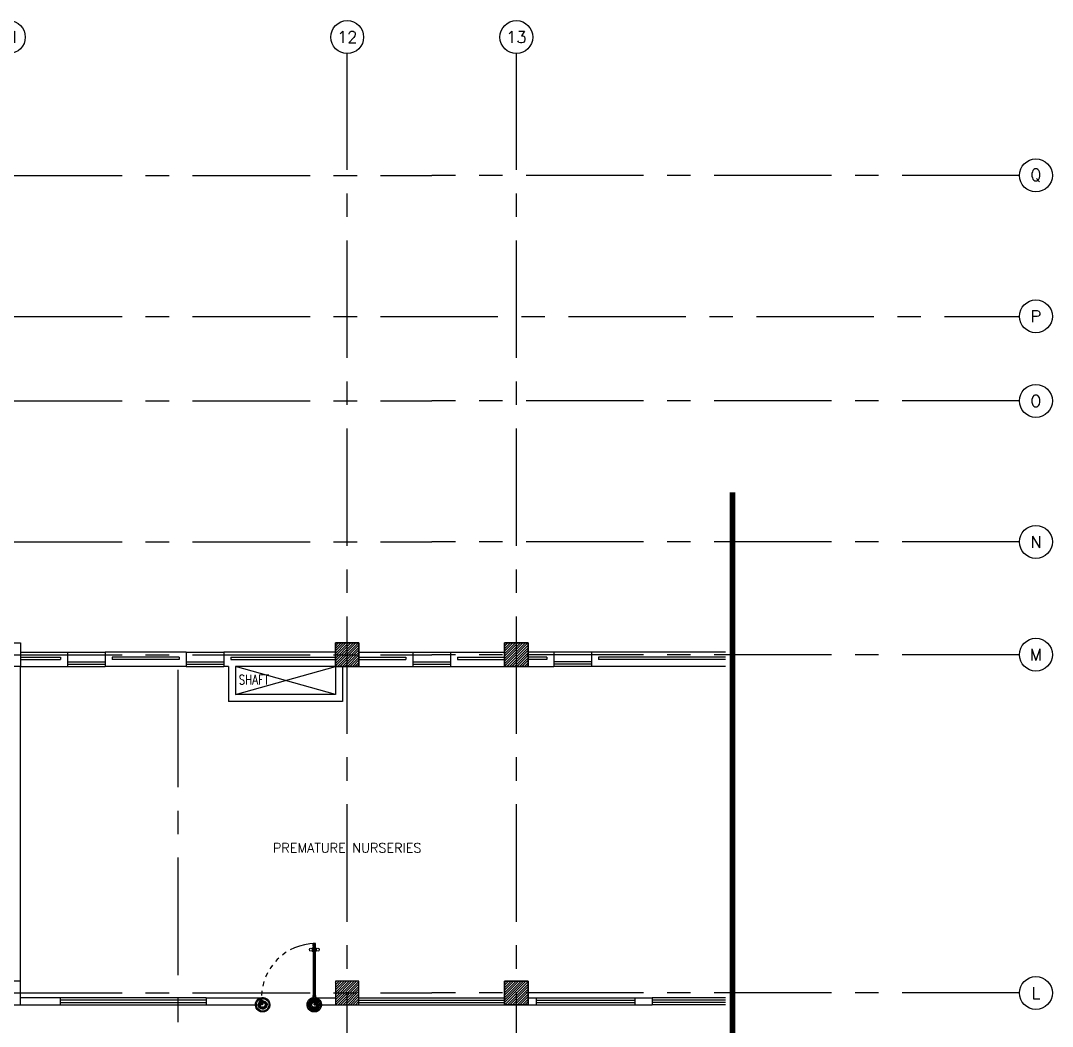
# Model space of a CAD drawing. Extents: x 417866242 to 417866861, y 43498051 to 43498155.
# Drawn here: x 417866838.76 to 417866860.72, y 43498133.33 to 43498154.73 of the extents above; entities that cross this region are included whole.
import ezdxf
from ezdxf.enums import TextEntityAlignment as Align

# ---------------------------------------------------------------- set-up
doc = ezdxf.new("R2010")
doc.units = 0
doc.header["$MEASUREMENT"] = 0
for name, pattern in [('CENTER2', [1.125, 0.75, -0.125, 0.125, -0.125]), ('CENTERX2', [4, 2.5, -0.5, 0.5, -0.5]), ('HIDDEN', [0.375, 0.25, -0.125])]:
    doc.linetypes.add(name, pattern=pattern)
doc.layers.get('0').update_dxf_attribs({"linetype": 'CONTINUOUS'})
for name, color, linetype in [('AX', 11, 'CONTINUOUS'), ('AX-CR', 7, 'CONTINUOUS'), ('AX-TXT', 2, 'CONTINUOUS'), ('AXES', 11, 'CENTERX2'), ('COL', 11, 'CONTINUOUS'), ('DOOR', 11, 'CONTINUOUS'), ('ELEV', 2, 'CONTINUOUS'), ('HAT', 11, 'CONTINUOUS'), ('INSUL', 11, 'CONTINUOUS'), ('RM-NAME', 11, 'CONTINUOUS'), ('SHAFT', 11, 'CONTINUOUS'), ('WALL', 11, 'CONTINUOUS'), ('WIN', 11, 'CONTINUOUS')]:
    doc.layers.add(name, color=color, linetype=linetype)
doc.styles.add('ROMANS', font='ROMANS.shx', dxfattribs={"width": 0.6})

# ---------------------------------------------------------------- blocks, each defined once
blk = doc.blocks.new('DOOR100')
at = {"layer": 'DOOR', "color": 7, "linetype": 'ByBlock'}
for p, q in [((-91.20000000018626, 1205.042457221396), (-91.20000000018626, 1140.242457221408)), ((-82.20000000018626, 1205.042457221396), (-91.20000000018626, 1205.042457221396)), ((-82.20000000018626, 1140.242457221408), (-91.20000000018626, 1140.242457221408)), ((-82.20000000018626, 1127.642457221402), (-82.20000000018626, 1217.642457221402)), ((-75.00000000011642, 1217.642457221402), (-82.20000000018626, 1217.642457221402)), ((-82.20000000018626, 1205.042457221396), (-82.20000000018626, 1140.242457221408)), ((-75.00000000011642, 1127.642457221402), (-82.20000000018626, 1127.642457221402)), ((-75.00000000011642, 1250), (-74.99999999959255, 1300.000000000029)), ((-75.00000000011642, 1300), (-25.00000000011642, 1300)), ((-25.00000000011642, 1300), (-75.00000000011642, 1300)), ((-58.00000000011642, 1250), (-75.00000000011642, 1250)), ((-58.00000000011642, 1250), (-58.00000000011642, 1270)), ((-42.00000000011642, 1270), (-58.00000000011642, 1270)), ((-42.00000000011642, 1250), (-42.00000000011642, 1270)), ((-25.00000000011642, 1250), (-42.00000000011642, 1250)), ((-25.00000000011642, 1250), (-25.00000000011642, 1300)), ((-25.00000000011642, 1217.642457221402), (-17.80000000004657, 1217.642457221402)), ((-25.00000000011642, 1127.642457221402), (-17.80000000004657, 1127.642457221402)), ((-17.80000000004657, 1127.642457221402), (-17.80000000004657, 1217.642457221402)), ((-17.80000000004657, 1205.042457221396), (-17.80000000004657, 1140.242457221408)), ((-17.80000000004657, 1205.042457221396), (-8.800000000046566, 1205.042457221396)), ((-17.80000000004657, 1140.242457221408), (-8.800000000046566, 1140.242457221408)), ((-8.800000000046566, 1205.042457221396), (-8.800000000046566, 1140.242457221408)), ((-1200, 0), (-1200, 150)), ((-1200, 150), (-1175, 150)), ((-1200, 150), (-1200, 0)), ((-1150, 0), (-1200, 113.7099299924448)), ((-1150, 0), (-1200, 40.1457343158545)), ((-1150, 0), (-1200, 0)), ((-1175, 150), (-1175, 100)), ((-1175, 100), (-1150, 100)), ((-1150, 0), (-1163.357286043465, 100)), ((-1150, 100), (-1150, 0)), ((-75, 200), (-58, 200)), ((-75, 150), (-75, 200)), ((-75, 150), (-25, 150)), ((-58, 200), (-58, 180)), ((-58, 180), (-42, 180)), ((-50, 0), (0, 113.7099299924448)), ((-50, 100), (-50, 0)), ((-50, 0), (-36.64271395653486, 100)), ((-25, 100), (-50, 100)), ((-50, 0), (0, 40.1457343158545)), ((-50, 0), (0, 0)), ((-42, 200), (-25, 200)), ((-42, 180), (-42, 200)), ((-25, 200), (-25, 150)), ((0, 150), (-25, 150)), ((-25, 150), (-25, 100)), ((0, 0), (0, 150)), ((0, 150), (0, 0))]:
    blk.add_line(p, q, dxfattribs=at)
at = {"layer": 'DOOR', "linetype": 'ByBlock'}
for p, q in [((-75.00000000011642, 1250), (-75, 200)), ((-58, 200), (-58.00000000011642, 1250)), ((-42, 200), (-42.00000000011642, 1250)), ((-25, 200), (-25.00000000011642, 1250))]:
    blk.add_line(p, q, dxfattribs=at)
at = {"layer": 'DOOR', "color": 7, "linetype": 'ByBlock'}
for centre in [(-123.5309442150756, 1172.642457221402), (23.53094421490096, 1172.642457221402)]:
    blk.add_circle(centre, 32.39999999998526, dxfattribs=at)
at = {"layer": 'DOOR', "linetype": 'HIDDEN', "ltscale": 0.5}
blk.add_arc((-24.99999999965075, 149.9999999994106), 1150.000000000618, 90, 179.9999999995831, dxfattribs=at)
at = {"layer": 'DOOR', "color": 7, "linetype": 'ByBlock'}
for centre, radius, start, end in [((-1150, 0), 154.4019578127773, 103.7142292212167, 108.8947114515936), ((-1150, 0), 134.4019578127773, 100.7199763555959, 111.8401506085482), ((-1150, 0), 94.40195781277725, 90, 121.981811965689), ((-1150, 0), 74.40195781277725, 90, 132.2235735847074), ((-1150, 0), 54.40195781277725, 90, 156.7926171089788), ((-1150, 0), 34.40195781277725, 90, 180), ((-1150, 0), 14.40195781277725, 90, 180), ((-50, 0), 94.40195781277725, 58.01818803431096, 90), ((-50, 0), 74.40195781277725, 47.7764264152926, 90), ((-50, 0), 54.40195781277725, 23.20738289102122, 90), ((-50, 0), 34.40195781277725, 0, 90), ((-50, 0), 14.40195781277725, 0, 90), ((-50, 0), 134.4019578127773, 68.15984939145177, 79.28002364440412), ((-50, 0), 114.4019578127773, 64.0838418833441, 77.3774258719247), ((-50, 0), 154.4019578127773, 71.10528854840643, 76.28577077878333)]:
    blk.add_arc(centre, radius, start, end, dxfattribs=at)
blk = doc.blocks.new('AXU')
at = {"layer": 'AX-CR'}
blk.add_circle((0, 350), 350.0000000000014, dxfattribs=at)
at = {"layer": 'AX-TXT', "style": 'ROMANS'}
blk.add_attdef('AX', text='', height=250, dxfattribs=at).set_placement((0, 350), align=Align.MIDDLE)
blk = doc.blocks.new('AXL')
at = {"layer": 'AX-CR'}
blk.add_circle((-350.0000000000018, 0), 350.0000000000014, dxfattribs=at)
at = {"layer": 'AX-TXT', "style": 'ROMANS'}
blk.add_attdef('AX', text='', height=250, dxfattribs=at).set_placement((-350.0000000000018, 0), align=Align.MIDDLE)
blk = doc.blocks.new('*X65')
at = {"color": 0}
for p, q in [((84179.22208648533, 169933.5969748839), (84635.35908541313, 170389.7339738117)), ((84179.22208648533, 169986.6299834729), (84582.32607682415, 170389.7339738117)), ((84179.22208648533, 170039.6629920618), (84529.29306823516, 170389.7339738117)), ((84179.22208648533, 170092.6960006508), (84476.26005964617, 170389.7339738117)), ((84179.22208648532, 170145.7290092398), (84423.22705105717, 170389.7339738117)), ((84179.22208648532, 170198.7620178288), (84370.19404246818, 170389.7339738117)), ((84179.22208648532, 170251.7950264178), (84317.1610338792, 170389.7339738117)), ((84179.22208648532, 170304.8280350068), (84264.1280252902, 170389.7339738117)), ((84179.22208648532, 170357.8610435958), (84211.0950167012, 170389.7339738117)), ((84188.39209400213, 169889.7339738117), (84679.22208648524, 170380.5639662948)), ((84241.42510259112, 169889.7339738117), (84679.22208648526, 170327.5309577058)), ((84294.45811118011, 169889.7339738117), (84679.22208648526, 170274.4979491168)), ((84347.4911197691, 169889.7339738117), (84679.22208648526, 170221.4649405278)), ((84400.5241283581, 169889.7339738117), (84679.22208648526, 170168.4319319389)), ((84453.55713694709, 169889.7339738117), (84679.22208648526, 170115.3989233499)), ((84506.59014553607, 169889.7339738117), (84679.22208648527, 170062.3659147609)), ((84559.62315412507, 169889.7339738117), (84679.22208648527, 170009.3329061719)), ((84612.65616271406, 169889.7339738117), (84679.22208648527, 169956.2998975829)), ((84665.68917130305, 169889.7339738117), (84679.22208648527, 169903.2668889939))]:
    blk.add_line(p, q, dxfattribs=at)
blk = doc.blocks.new('*X64')
at = {"color": 0}
for p, q in [((80579.22208648533, 169939.8415589353), (81029.11450136175, 170389.7339738117)), ((80579.22208648533, 169992.8745675243), (80976.08149277275, 170389.7339738117)), ((80579.22208648533, 170045.9075761132), (80923.04848418376, 170389.7339738117)), ((80579.22208648533, 170098.9405847022), (80870.01547559477, 170389.7339738117)), ((80579.22208648532, 170151.9735932912), (80816.98246700579, 170389.7339738117)), ((80579.22208648532, 170205.0066018802), (80763.94945841678, 170389.7339738117)), ((80579.22208648532, 170258.0396104692), (80710.9164498278, 170389.7339738117)), ((80579.22208648532, 170311.0726190582), (80657.88344123881, 170389.7339738117)), ((80579.2220864853, 170364.1056276472), (80604.85043264982, 170389.7339738117)), ((80582.14750995074, 169889.7339738117), (81079.22208648524, 170386.8085503462)), ((80635.18051853972, 169889.7339738117), (81079.22208648524, 170333.7755417572)), ((80688.21352712873, 169889.7339738117), (81079.22208648526, 170280.7425331682)), ((80741.24653571771, 169889.7339738117), (81079.22208648526, 170227.7095245792)), ((80794.2795443067, 169889.7339738117), (81079.22208648526, 170174.6765159902)), ((80847.31255289569, 169889.7339738117), (81079.22208648526, 170121.6435074013)), ((80900.34556148469, 169889.7339738117), (81079.22208648527, 170068.6104988123)), ((80953.37857007368, 169889.7339738117), (81079.22208648527, 170015.5774902233)), ((81006.41157866266, 169889.7339738117), (81079.22208648527, 169962.5444816343)), ((81059.44458725165, 169889.7339738117), (81079.22208648527, 169909.5114730453))]:
    blk.add_line(p, q, dxfattribs=at)
blk = doc.blocks.new('*X63')
at = {"color": 0}
for p, q in [((80579.22208648533, 177099.2977184491), (81069.65834184796, 177589.7339738117)), ((80579.22208648533, 177152.3307270381), (81016.62533325897, 177589.7339738117)), ((80579.22208648533, 177205.363735627), (80963.59232466998, 177589.7339738117)), ((80579.22208648533, 177258.396744216), (80910.559316081, 177589.7339738117)), ((80579.22208648533, 177311.429752805), (80857.526307492, 177589.7339738117)), ((80579.22208648533, 177364.462761394), (80804.493298903, 177589.7339738117)), ((80579.22208648533, 177417.495769983), (80751.46029031402, 177589.7339738117)), ((80579.22208648533, 177470.528778572), (80698.42728172503, 177589.7339738117)), ((80579.22208648533, 177523.561787161), (80645.39427313603, 177589.7339738117)), ((80579.22208648533, 177576.59479575), (80592.36126454704, 177589.7339738117)), ((80622.69135043694, 177089.7339738117), (81079.22208648533, 177546.2647098601)), ((80675.72435902593, 177089.7339738117), (81079.22208648533, 177493.2317012711)), ((80728.75736761493, 177089.7339738117), (81079.22208648532, 177440.1986926821)), ((80781.79037620392, 177089.7339738117), (81079.22208648532, 177387.1656840931)), ((80834.82338479291, 177089.7339738117), (81079.2220864853, 177334.1326755041)), ((80887.8563933819, 177089.7339738117), (81079.2220864853, 177281.0996669151)), ((80940.8894019709, 177089.7339738117), (81079.22208648529, 177228.0666583261)), ((80993.92241055988, 177089.7339738117), (81079.22208648529, 177175.0336497371)), ((81046.95541914887, 177089.7339738117), (81079.22208648529, 177122.0006411481))]:
    blk.add_line(p, q, dxfattribs=at)
blk = doc.blocks.new('*X62')
at = {"color": 0}
for p, q in [((84179.22208648533, 177093.0531343977), (84675.90292589935, 177589.7339738117)), ((84179.22208648533, 177146.0861429867), (84622.86991731037, 177589.7339738117)), ((84179.22208648533, 177199.1191515756), (84569.83690872138, 177589.7339738117)), ((84179.22208648533, 177252.1521601646), (84516.80390013238, 177589.7339738117)), ((84179.22208648533, 177305.1851687536), (84463.77089154339, 177589.7339738117)), ((84179.22208648533, 177358.2181773426), (84410.7378829544, 177589.7339738117)), ((84179.22208648533, 177411.2511859316), (84357.70487436542, 177589.7339738117)), ((84179.22208648533, 177464.2841945206), (84304.67186577641, 177589.7339738117)), ((84179.22208648533, 177517.3172031096), (84251.63885718743, 177589.7339738117)), ((84179.22208648533, 177570.3502116986), (84198.60584859844, 177589.7339738117)), ((84228.93593448834, 177089.7339738117), (84679.22208648533, 177540.0201258087)), ((84281.96894307733, 177089.7339738117), (84679.22208648533, 177486.9871172197)), ((84335.00195166632, 177089.7339738117), (84679.22208648532, 177433.9541086307)), ((84388.03496025532, 177089.7339738117), (84679.22208648532, 177380.9211000417)), ((84441.0679688443, 177089.7339738117), (84679.2220864853, 177327.8880914527)), ((84494.10097743329, 177089.7339738117), (84679.2220864853, 177274.8550828637)), ((84547.13398602228, 177089.7339738117), (84679.22208648529, 177221.8220742747)), ((84600.16699461128, 177089.7339738117), (84679.22208648529, 177168.7890656857)), ((84653.20000320027, 177089.7339738117), (84679.22208648529, 177115.7560570967))]:
    blk.add_line(p, q, dxfattribs=at)
blk = doc.blocks.new('COL50')
at = {"layer": 'COL'}
blk.add_lwpolyline([(-249.9999999999709, 250), (-249.9999999999418, -250), (250, -250), (249.9999999999709, 250)], close=True, dxfattribs=at)
blk = doc.blocks.new('RM1')
at = {"layer": 'RM-NAME', "style": 'ROMANS'}
for tag, p in [('ROOMNAME1', (0, 323.8095238059759)), ('ROOMNAME2', (0, 0))]:
    blk.add_attdef(tag, text='', height=200, dxfattribs=at).set_placement(p, align=Align.MIDDLE)

msp = doc.modelspace()

# ---------------------------------------------------------------- linework, layer by layer
at = {"layer": 'AXES'}
for p, q in [((417866845.7084786, 43498075.55546302), (417866845.7084786, 43498154.03293495)), ((417866849.3084787, 43498075.55546302), (417866849.3084787, 43498154.03293495)), ((417866778.4170337, 43498151.43975665), (417866847.5084786, 43498151.43975665)), ((417866860.0157161, 43498151.43975665), (417866847.5084786, 43498151.43975665)), ((417866778.4170337, 43498148.43975665), (417866860.0157161, 43498148.43975665)), ((417866778.4170337, 43498146.63975666), (417866847.5084786, 43498146.63975666)), ((417866860.0157161, 43498146.63975666), (417866847.5084786, 43498146.63975666)), ((417866778.4170337, 43498143.63975666), (417866847.5084786, 43498143.63975666)), ((417866860.0157161, 43498143.63975666), (417866847.5084786, 43498143.63975666)), ((417866778.4170337, 43498141.23975666), (417866847.5084786, 43498141.23975666)), ((417866860.0157161, 43498141.23975666), (417866847.5084786, 43498141.23975666)), ((417866842.1084786, 43498082.41975666), (417866842.1084786, 43498140.98975666)), ((417866778.4170337, 43498134.03975666), (417866847.5084786, 43498134.03975666)), ((417866860.0157161, 43498134.03975666), (417866847.5084786, 43498134.03975666))]:
    msp.add_line(p, q, dxfattribs=at)
at = {"layer": 'COL'}
for points in [[(417866838.2584785, 43498140.98975666), (417866838.2584785, 43498141.48975666), (417866838.7584785, 43498141.48975666), (417866838.7584785, 43498140.98975666)], [(417866845.4584785, 43498140.98975666), (417866845.4584785, 43498141.48975666), (417866845.9584785, 43498141.48975666), (417866845.9584785, 43498140.98975666)], [(417866845.4584785, 43498140.98975666), (417866845.4584785, 43498141.48975666), (417866845.9584785, 43498141.48975666), (417866845.9584785, 43498140.98975666)], [(417866849.0584785, 43498140.98975666), (417866849.0584785, 43498141.48975666), (417866849.5584785, 43498141.48975666), (417866849.5584785, 43498140.98975666)]]:
    msp.add_lwpolyline(points, close=True, dxfattribs=at)
at = {"layer": 'ELEV', "linetype": 'CENTER2', "const_width": 0.12}
msp.add_lwpolyline([(417866853.9100439, 43498077.68645038), (417866853.9100439, 43498144.69491987)], dxfattribs=at)
at = {"layer": 'INSUL'}
for p, q in [((417866838.7584786, 43498141.18975665), (417866839.6084786, 43498141.18975665)), ((417866839.6084786, 43498141.18975665), (417866839.6084786, 43498141.13975666)), ((417866842.1334786, 43498141.18975665), (417866840.7084786, 43498141.18975665)), ((417866840.7084786, 43498141.18975665), (417866840.7084786, 43498141.13975666)), ((417866842.1334786, 43498141.18975665), (417866842.1334786, 43498141.13975666)), ((417866843.2334786, 43498141.18975665), (417866845.4584786, 43498141.18975665)), ((417866843.2334786, 43498141.18975665), (417866843.2334786, 43498141.13975666)), ((417866843.2334786, 43498141.18975665), (417866845.4584786, 43498141.18975665)), ((417866843.2334786, 43498141.18975665), (417866843.2334786, 43498141.13975666)), ((417866845.9584786, 43498141.18975665), (417866846.9584786, 43498141.18975665)), ((417866846.9584786, 43498141.18975665), (417866846.9584786, 43498141.13975666)), ((417866846.9584786, 43498141.18975665), (417866846.9584786, 43498141.13975666)), ((417866848.0584786, 43498141.18975665), (417866848.0584786, 43498141.13975666)), ((417866848.0584786, 43498141.18975665), (417866849.0584786, 43498141.18975665)), ((417866848.0584786, 43498141.18975665), (417866848.0584786, 43498141.13975666)), ((417866848.0584786, 43498141.18975665), (417866849.0584786, 43498141.18975665)), ((417866848.7084786, 43498141.18975665), (417866849.0584786, 43498141.18975665)), ((417866848.7084786, 43498141.18975665), (417866849.0584786, 43498141.18975665)), ((417866849.9584786, 43498141.18975665), (417866849.5584786, 43498141.18975665)), ((417866849.9584786, 43498141.18975665), (417866849.9584786, 43498141.13975666)), ((417866849.9584786, 43498141.18975665), (417866849.9584786, 43498141.13975666)), ((417866851.0584786, 43498141.18975665), (417866851.0584786, 43498141.13975666)), ((417866853.7584786, 43498141.18975665), (417866851.0584786, 43498141.18975665)), ((417866838.7584786, 43498141.13975666), (417866839.6084786, 43498141.13975666)), ((417866842.1334786, 43498141.13975666), (417866840.7084786, 43498141.13975666)), ((417866843.2334786, 43498141.13975666), (417866845.4584786, 43498141.13975666)), ((417866843.2334786, 43498141.13975666), (417866845.4584786, 43498141.13975666)), ((417866845.9584786, 43498141.13975666), (417866846.9584786, 43498141.13975666)), ((417866848.0584786, 43498141.13975666), (417866849.0584786, 43498141.13975666)), ((417866848.0584786, 43498141.13975666), (417866849.0584786, 43498141.13975666)), ((417866848.7084786, 43498141.13975666), (417866849.0584786, 43498141.13975666)), ((417866848.7084786, 43498141.13975666), (417866849.0584786, 43498141.13975666)), ((417866849.9584786, 43498141.13975666), (417866849.5584786, 43498141.13975666)), ((417866853.7584786, 43498141.13975666), (417866851.0584786, 43498141.13975666))]:
    msp.add_line(p, q, dxfattribs=at)
at = {"layer": 'SHAFT', "linetype": 'ByBlock'}
for p, q in [((417866845.4584786, 43498140.38975666), (417866843.3334786, 43498140.98975666)), ((417866843.3334786, 43498140.38975666), (417866845.4584786, 43498140.98975666))]:
    msp.add_line(p, q, dxfattribs=at)
at = {"layer": 'WALL'}
for p, q in [((417866838.7584786, 43498141.28975666), (417866839.7584786, 43498141.28975666)), ((417866839.7584786, 43498141.28975666), (417866839.7584786, 43498140.98975666)), ((417866842.2834786, 43498141.28975666), (417866840.5584786, 43498141.28975666)), ((417866840.5584786, 43498141.28975666), (417866840.5584786, 43498140.98975666)), ((417866842.2834786, 43498141.28975666), (417866842.2834786, 43498140.98975666)), ((417866845.4584786, 43498141.28975666), (417866843.0834786, 43498141.28975666)), ((417866843.0834786, 43498141.28975666), (417866843.0834786, 43498140.98975666)), ((417866845.4584786, 43498141.28975666), (417866843.0834786, 43498141.28975666)), ((417866845.9584786, 43498141.28975666), (417866847.1084786, 43498141.28975666)), ((417866847.1084786, 43498141.28975666), (417866847.1084786, 43498140.98975666)), ((417866847.9084786, 43498141.28975666), (417866849.0584786, 43498141.28975666)), ((417866847.9084786, 43498141.28975666), (417866847.9084786, 43498140.98975666)), ((417866849.9084786, 43498141.28975666), (417866849.5584786, 43498141.28975666)), ((417866850.1084786, 43498141.28975666), (417866849.5584786, 43498141.28975666)), ((417866849.9084786, 43498141.28975666), (417866849.5584786, 43498141.28975666)), ((417866850.1084786, 43498141.28975666), (417866850.1084786, 43498140.98975666)), ((417866850.9084786, 43498141.28975666), (417866850.9084786, 43498140.98975666)), ((417866853.7584786, 43498141.28975666), (417866850.9084786, 43498141.28975666)), ((417866838.7584786, 43498134.28975666), (417866838.7584786, 43498140.98975666)), ((417866838.7584786, 43498140.98975666), (417866839.7584786, 43498140.98975666)), ((417866842.2834786, 43498140.98975666), (417866840.5584786, 43498140.98975666)), ((417866843.1834786, 43498140.98975666), (417866843.0834786, 43498140.98975666)), ((417866843.1834786, 43498140.98975666), (417866843.0834786, 43498140.98975666)), ((417866843.1834786, 43498140.98975666), (417866843.1834786, 43498140.23975666)), ((417866845.4584786, 43498140.98975666), (417866843.3334786, 43498140.98975666)), ((417866845.4584786, 43498140.98975666), (417866843.3334786, 43498140.98975666)), ((417866843.3334786, 43498140.98975666), (417866843.3334786, 43498140.38975666)), ((417866845.4584786, 43498140.98975666), (417866845.4584786, 43498140.38975666)), ((417866845.6084786, 43498140.98975666), (417866845.6084786, 43498140.23975666)), ((417866845.9584786, 43498140.98975666), (417866847.1084786, 43498140.98975666)), ((417866847.9084786, 43498140.98975666), (417866850.1084786, 43498140.98975666)), ((417866848.7084786, 43498140.98975666), (417866849.0584786, 43498140.98975666)), ((417866853.7584786, 43498140.98975666), (417866850.9084786, 43498140.98975666)), ((417866845.4584786, 43498140.38975666), (417866843.3334786, 43498140.38975666)), ((417866845.6084786, 43498140.23975666), (417866843.1834786, 43498140.23975666))]:
    msp.add_line(p, q, dxfattribs=at)
at = {"layer": 'WALL', "linetype": 'ByBlock'}
for p, q in [((417866839.6084786, 43498133.93975665), (417866838.7584786, 43498133.93975665)), ((417866839.6084786, 43498133.78975666), (417866839.6084786, 43498133.93975665)), ((417866842.7084786, 43498133.93975665), (417866843.8584786, 43498133.93975665)), ((417866842.7084786, 43498133.93975665), (417866842.7084786, 43498133.78975666)), ((417866843.8584786, 43498133.93975665), (417866843.8584786, 43498133.78975666)), ((417866845.0584786, 43498133.93975665), (417866845.0584786, 43498133.78975666)), ((417866845.0584786, 43498133.93975665), (417866845.4584786, 43498133.93975665)), ((417866845.0584786, 43498133.93975665), (417866845.0584786, 43498133.78975666)), ((417866845.9584786, 43498133.78975666), (417866845.9584786, 43498133.93975665)), ((417866849.0584786, 43498133.78975666), (417866849.0584786, 43498133.93975665)), ((417866849.5584786, 43498133.93975665), (417866849.7337121, 43498133.93975665)), ((417866849.7337121, 43498133.78975666), (417866849.7337121, 43498133.93975665)), ((417866851.8337122, 43498133.93975665), (417866852.2017121, 43498133.93975665)), ((417866851.8337122, 43498133.78975666), (417866851.8337122, 43498133.93975665)), ((417866852.2017121, 43498133.93975665), (417866852.2017121, 43498133.78975666)), ((417866838.7584786, 43498133.78975666), (417866839.6084786, 43498133.78975666)), ((417866842.7084786, 43498133.78975666), (417866843.8584786, 43498133.78975666)), ((417866845.0584786, 43498133.78975666), (417866845.4584786, 43498133.78975666)), ((417866849.5584786, 43498133.78975666), (417866849.7337121, 43498133.78975666)), ((417866851.8337122, 43498133.78975666), (417866852.2017121, 43498133.78975666))]:
    msp.add_line(p, q, dxfattribs=at)
at = {"layer": 'WALL', "linetype": 'ByBlock', "ltscale": 0.3}
for points in [[(417866838.2584786, 43498141.48975666), (417866838.7584786, 43498141.48975666), (417866838.7584786, 43498140.98975666), (417866838.2584786, 43498140.98975666)], [(417866845.9584786, 43498141.48975666), (417866845.4584786, 43498141.48975666), (417866845.4584786, 43498140.98975666), (417866845.9584786, 43498140.98975666)], [(417866849.5584786, 43498141.48975666), (417866849.0584786, 43498141.48975666), (417866849.0584786, 43498140.98975666), (417866849.5584786, 43498140.98975666)], [(417866838.7584786, 43498134.28975666), (417866838.2584786, 43498134.28975666), (417866838.2584786, 43498133.78975666), (417866838.7584786, 43498133.78975666)], [(417866845.9584786, 43498134.28975666), (417866845.4584786, 43498134.28975666), (417866845.4584786, 43498133.78975666), (417866845.9584786, 43498133.78975666)], [(417866849.5584786, 43498133.78975666), (417866849.0584786, 43498133.78975666), (417866849.0584786, 43498134.28975666), (417866849.5584786, 43498134.28975666)]]:
    msp.add_lwpolyline(points, close=True, dxfattribs=at)
at = {"layer": 'WIN'}
for p, q in [((417866839.7584786, 43498141.28975666), (417866840.5584786, 43498141.28975666)), ((417866842.2834786, 43498141.28975666), (417866843.0834786, 43498141.28975666)), ((417866847.1084786, 43498141.28975666), (417866847.9084786, 43498141.28975666)), ((417866850.9084786, 43498141.28975666), (417866850.1084786, 43498141.28975666)), ((417866850.2100124, 43498141.28975666), (417866850.1084786, 43498141.28975666)), ((417866839.7584786, 43498141.08975665), (417866840.5584786, 43498141.08975665)), ((417866839.7584786, 43498141.03975666), (417866840.5584786, 43498141.03975666)), ((417866839.7584786, 43498140.98975666), (417866840.5584786, 43498140.98975666)), ((417866842.2834786, 43498141.08975665), (417866843.0834786, 43498141.08975665)), ((417866842.2834786, 43498141.03975666), (417866843.0834786, 43498141.03975666)), ((417866842.2834786, 43498140.98975666), (417866843.0834786, 43498140.98975666)), ((417866847.1084786, 43498141.08975665), (417866847.9084786, 43498141.08975665)), ((417866847.1084786, 43498141.03975666), (417866847.9084786, 43498141.03975666)), ((417866847.1084786, 43498140.98975666), (417866847.9084786, 43498140.98975666)), ((417866850.9084786, 43498141.08975665), (417866850.1084786, 43498141.08975665)), ((417866850.9084786, 43498141.03975666), (417866850.1084786, 43498141.03975666)), ((417866850.9084786, 43498140.98975666), (417866850.1084786, 43498140.98975666))]:
    msp.add_line(p, q, dxfattribs=at)
at = {"layer": 'WIN', "linetype": 'ByBlock'}
for p, q in [((417866842.7084786, 43498133.93975665), (417866839.6084786, 43498133.93975665)), ((417866845.9584786, 43498133.93975665), (417866849.0584786, 43498133.93975665)), ((417866849.7337121, 43498133.93975665), (417866851.8337122, 43498133.93975665)), ((417866853.7584785, 43498133.93975665), (417866852.2017121, 43498133.93975665)), ((417866842.7084786, 43498133.88975666), (417866839.6084786, 43498133.88975666)), ((417866839.6084786, 43498133.83975665), (417866842.7084786, 43498133.83975665)), ((417866839.6084786, 43498133.78975666), (417866842.7084786, 43498133.78975666)), ((417866845.9584786, 43498133.88975666), (417866849.0584786, 43498133.88975666)), ((417866845.9584786, 43498133.83975665), (417866849.0584786, 43498133.83975665)), ((417866845.9584786, 43498133.78975666), (417866849.0584786, 43498133.78975666)), ((417866849.7337121, 43498133.88975666), (417866851.8337122, 43498133.88975666)), ((417866849.7337121, 43498133.83975665), (417866851.8337122, 43498133.83975665)), ((417866849.7337121, 43498133.78975666), (417866851.8337122, 43498133.78975666)), ((417866853.7584785, 43498133.88975666), (417866852.2017121, 43498133.88975666)), ((417866853.7584785, 43498133.83975665), (417866852.2017121, 43498133.83975665)), ((417866853.7584785, 43498133.78975666), (417866852.2017121, 43498133.78975666))]:
    msp.add_line(p, q, dxfattribs=at)

# ---------------------------------------------------------------- block references
at = {"layer": 'AX', "xscale": 0.0009999871253967285, "yscale": 0.001000002026557922, "zscale": 0.001}
for name, p, values in [('AXU', (417866838.5084786, 43498154.03293496), {'AX': '11'}), ('AXU', (417866845.7084786, 43498154.03293496), {'AX': '12'}), ('AXU', (417866845.7084786, 43498154.03293496), {'AX': '12'}), ('AXU', (417866849.3084787, 43498154.03293496), {'AX': '13'}), ('AXU', (417866849.3084787, 43498154.03293496), {'AX': '13'}), ('AXL', (417866860.7157161, 43498151.43975665), {'AX': 'Q'}), ('AXL', (417866860.7157161, 43498148.43975665), {'AX': 'P'}), ('AXL', (417866860.7157161, 43498146.63975666), {'AX': 'O'}), ('AXL', (417866860.7157161, 43498143.63975666), {'AX': 'N'}), ('AXL', (417866860.7157161, 43498141.23975666), {'AX': 'M'}), ('AXL', (417866860.7157161, 43498134.03975666), {'AX': 'L'})]:
    msp.add_blockref(name, p, dxfattribs=at).add_auto_attribs(values)
at = {"layer": 'AXES', "xscale": 0.0009999871253967285, "yscale": 0.001000002026557922, "zscale": 0.001}
for p, values in [((417866845.7084786, 43498154.03293496), {'AX': '12'}), ((417866845.7084786, 43498154.03293496), {'AX': '12'}), ((417866849.3084787, 43498154.03293496), {'AX': '13'}), ((417866849.3084787, 43498154.03293496), {'AX': '13'})]:
    msp.add_blockref('AXU', p, dxfattribs=at).add_auto_attribs(values)
at = {"layer": 'COL', "xscale": 0.0009999871253967285, "yscale": 0.001000002026557922, "zscale": 0.001}
for p in [(417866845.7084785, 43498134.03975666), (417866849.3084785, 43498134.03975666)]:
    msp.add_blockref('COL50', p, dxfattribs=at)
at = {"layer": 'DOOR', "xscale": 0.0009999871253967285, "yscale": 0.001000002026557922, "zscale": 0.001}
msp.add_blockref('DOOR100', (417866845.0584786, 43498133.78975666), dxfattribs=at)
at = {"layer": 'HAT', "xscale": 0.0009999871253967285, "yscale": 0.001000002026557922, "zscale": 0.001}
for name in ['*X63', '*X62', '*X64', '*X65']:
    msp.add_blockref(name, (417866764.8792564, 43497963.90002269), dxfattribs=at)
at = {"layer": 'RM-NAME'}
ref = msp.add_blockref('RM1', (417866845.7084785, 43498137.12731464), dxfattribs=dict(at, xscale=0.0009999871253967285, yscale=0.001000002026557922, zscale=0.001))
ref.add_attrib('ROOMNAME2', 'PREMATURE NURSERIES', dxfattribs={"height": 0.2, "style": 'ROMANS'}).set_placement((417866845.7084785, 43498137.12731464), align=Align.MIDDLE)

# ---------------------------------------------------------------- texts
at = {"layer": 'RM-NAME', "style": 'ROMANS', "width": 0.8}
msp.add_text('SHAFT', height=0.2, dxfattribs=at).set_placement((417866843.7224596, 43498140.70732039), align=Align.MIDDLE)

doc.saveas('drawing.dxf')
